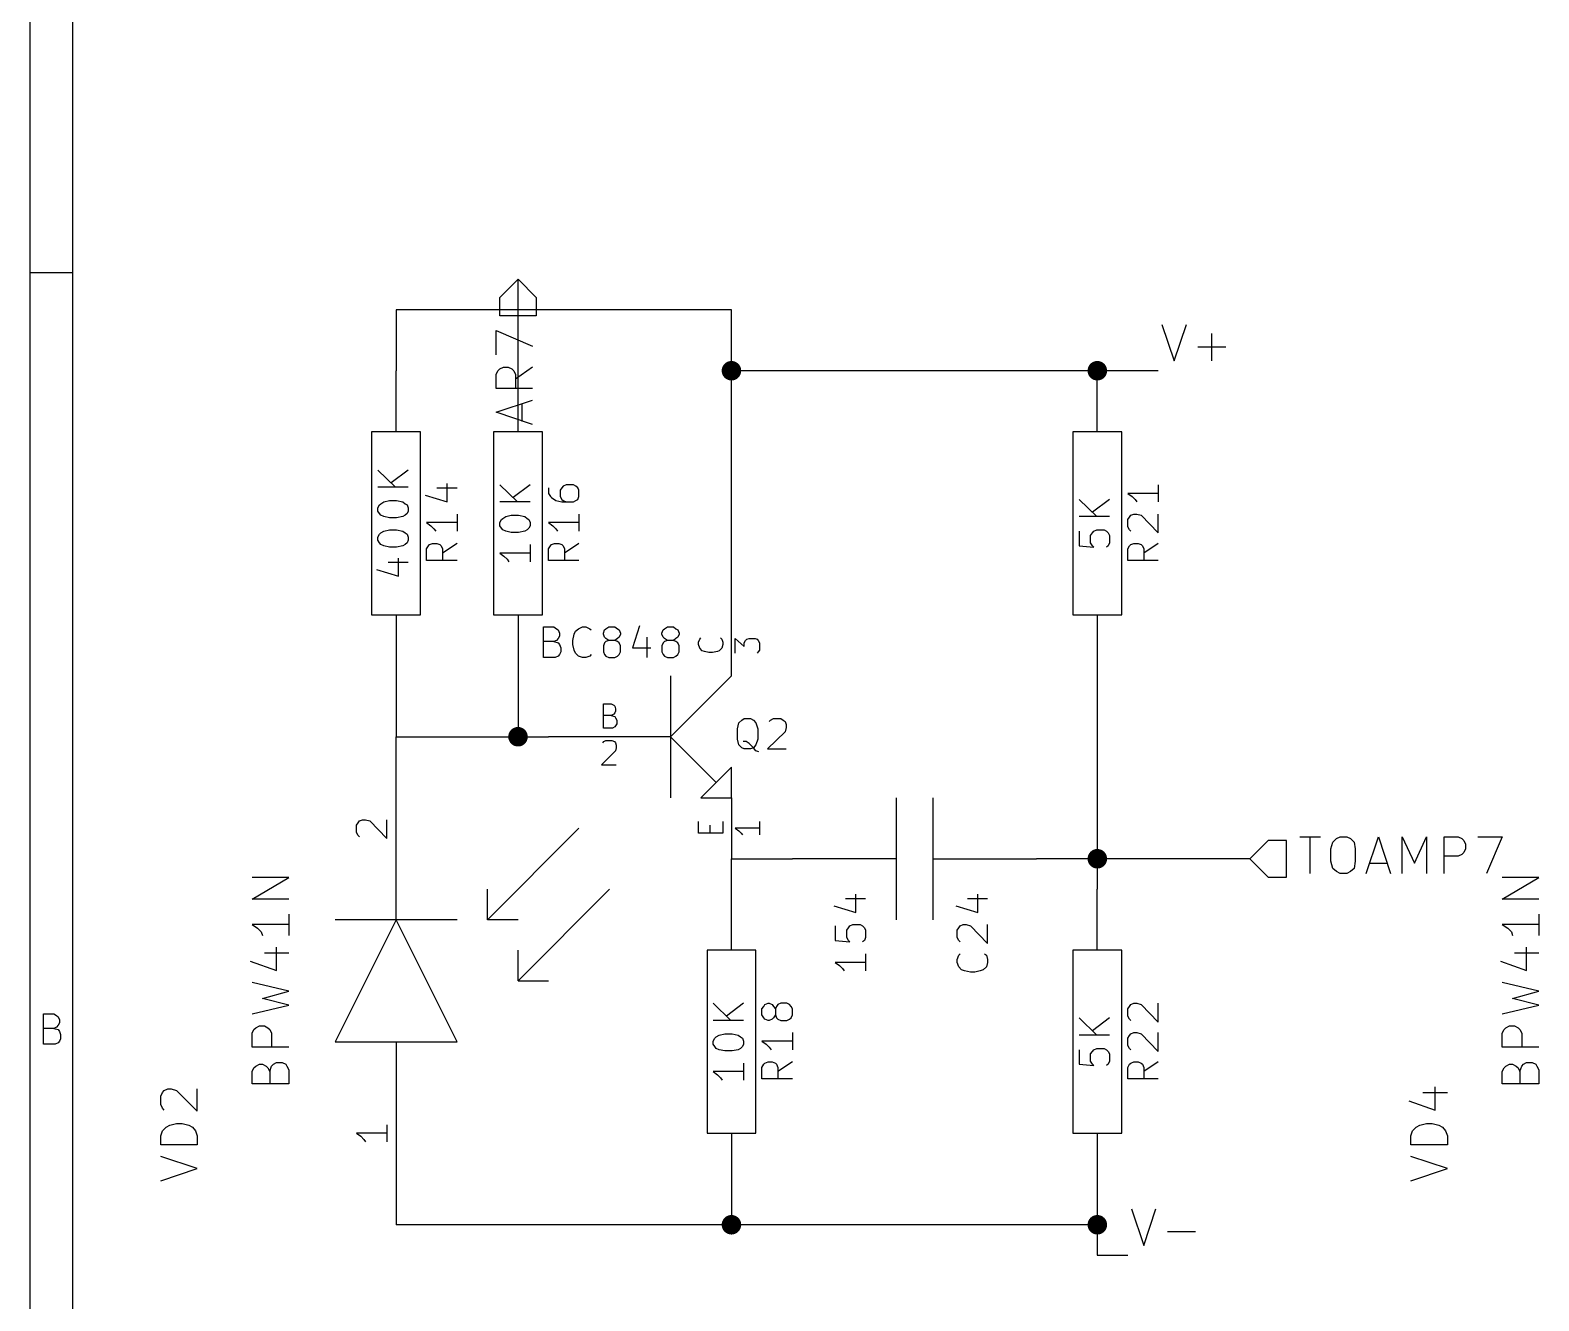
# Model space of a CAD drawing. Extents: x 4000 to 113000, y 4000 to 78670.
# Drawn here: x 4000 to 28740, y 36923 to 57753 of the extents above; entities that cross this region are included whole.
import ezdxf

# ---------------------------------------------------------------- set-up
doc = ezdxf.new("R2010")
doc.units = 0
doc.layers.add('BLACK', color=1, linetype='CONTINUOUS')

msp = doc.modelspace()

# ---------------------------------------------------------------- linework, layer by layer
at = {"layer": 'BLACK'}
for p, q in [((4000, 4000), (4000, 78670)), ((4700, 4700), (4700, 77970)), ((4000, 53780), (4700, 53780)), ((11700, 53370), (12000, 53670)), ((12000, 52170), (12000, 53670)), ((12000, 53670), (12300, 53370)), ((11700, 53070), (11700, 53370)), ((12300, 53370), (12300, 53070)), ((15500, 53170), (10000, 53170)), ((10000, 53170), (10000, 52170)), ((12300, 53070), (11700, 53070)), ((15500, 48170), (15500, 53170)), ((11640, 52430), (11640, 52830)), ((11640, 52830), (12240, 52570)), ((22560, 52930), (22760, 52330)), ((22760, 52330), (22960, 52930)), ((23380, 52330), (23380, 52780)), ((23150, 52560), (23610, 52560)), ((11700, 52200), (11760, 52230)), ((11760, 52230), (11840, 52230)), ((11840, 52230), (11900, 52200)), ((12240, 52230), (11960, 52030)), ((10000, 51170), (10000, 52170)), ((11640, 52110), (11670, 52170)), ((11640, 51880), (11640, 52110)), ((11670, 52170), (11700, 52200)), ((11900, 52200), (11930, 52170)), ((11930, 52170), (11960, 52110)), ((11960, 52110), (11960, 51880)), ((12000, 51170), (12000, 52170)), ((22500, 52170), (15500, 52170)), ((21500, 51170), (21500, 52170)), ((12240, 51880), (11640, 51880)), ((11640, 51490), (12240, 51690)), ((12240, 51290), (11640, 51490)), ((12070, 51340), (12070, 51630)), ((9600, 51170), (9600, 48170)), ((10400, 51170), (9600, 51170)), ((10400, 48170), (10400, 51170)), ((11600, 51170), (11600, 48170)), ((12400, 51170), (11600, 51170)), ((12400, 48170), (12400, 51170)), ((21100, 51170), (21100, 48170)), ((21900, 51170), (21100, 51170)), ((21900, 48170), (21900, 51170)), ((9700, 50540), (9990, 50260)), ((10200, 50540), (9920, 50330)), ((10200, 50260), (9700, 50260)), ((10670, 50250), (11000, 50250)), ((10840, 50020), (10840, 50320)), ((11700, 50300), (11990, 50020)), ((12200, 50300), (11920, 50090)), ((12500, 50250), (12500, 50160)), ((12720, 50250), (12690, 50210)), ((12740, 50280), (12720, 50250)), ((12790, 50300), (12740, 50280)), ((12910, 50300), (12790, 50300)), ((12950, 50280), (12910, 50300)), ((12980, 50250), (12950, 50280)), ((13000, 50210), (12980, 50250)), ((22500, 50300), (22500, 50020)), ((9730, 49970), (9750, 49990)), ((9750, 49990), (9800, 50020)), ((9800, 50020), (9890, 50040)), ((9890, 50040), (10010, 50040)), ((10010, 50040), (10110, 50020)), ((10110, 50020), (10150, 49990)), ((10150, 49990), (10180, 49970)), ((10480, 50130), (10840, 50020)), ((12200, 50020), (11700, 50020)), ((12500, 50160), (12530, 50110)), ((12530, 50110), (12550, 50090)), ((12550, 50090), (12620, 50040)), ((12620, 50040), (12720, 50020)), ((12690, 50210), (12690, 50110)), ((12690, 50110), (12720, 50060)), ((12720, 50060), (12740, 50040)), ((12720, 50020), (12910, 50020)), ((12740, 50040), (12790, 50020)), ((12910, 50020), (12950, 50040)), ((12950, 50040), (12980, 50060)), ((12980, 50060), (13000, 50110)), ((13000, 50110), (13000, 50210)), ((21200, 50060), (21490, 49780)), ((21700, 50060), (21420, 49850)), ((22500, 50160), (22000, 50160)), ((22000, 50160), (22070, 50110)), ((22070, 50110), (22120, 50060)), ((22120, 50060), (22150, 50020)), ((9700, 49920), (9730, 49970)), ((9700, 49870), (9700, 49920)), ((9730, 49830), (9700, 49870)), ((9750, 49800), (9730, 49830)), ((9800, 49780), (9750, 49800)), ((9890, 49760), (9800, 49780)), ((10010, 49760), (9890, 49760)), ((10110, 49780), (10010, 49760)), ((10150, 49800), (10110, 49780)), ((10180, 49830), (10150, 49800)), ((10180, 49970), (10200, 49920)), ((10200, 49870), (10180, 49830)), ((10200, 49920), (10200, 49870)), ((11000, 49820), (11000, 49540)), ((11700, 49680), (11730, 49730)), ((11730, 49730), (11750, 49750)), ((11750, 49750), (11800, 49780)), ((11800, 49780), (11890, 49800)), ((11890, 49800), (12010, 49800)), ((12010, 49800), (12110, 49780)), ((12110, 49780), (12150, 49750)), ((12150, 49750), (12180, 49730)), ((12180, 49730), (12200, 49680)), ((13000, 49820), (13000, 49540)), ((21700, 49780), (21200, 49780)), ((22000, 49730), (22030, 49770)), ((22000, 49610), (22000, 49730)), ((22030, 49770), (22050, 49800)), ((22050, 49800), (22100, 49820)), ((22100, 49820), (22150, 49820)), ((22150, 49820), (22220, 49800)), ((22220, 49800), (22500, 49510)), ((22500, 49510), (22500, 49820)), ((9700, 49440), (9730, 49490)), ((9730, 49490), (9750, 49510)), ((9750, 49510), (9800, 49540)), ((9800, 49540), (9890, 49560)), ((9890, 49560), (10010, 49560)), ((10010, 49560), (10110, 49540)), ((10110, 49540), (10150, 49510)), ((10150, 49510), (10180, 49490)), ((10180, 49490), (10200, 49440)), ((11000, 49680), (10500, 49680)), ((10500, 49680), (10570, 49630)), ((10570, 49630), (10620, 49580)), ((10620, 49580), (10650, 49540)), ((11700, 49630), (11700, 49680)), ((11730, 49590), (11700, 49630)), ((11750, 49560), (11730, 49590)), ((11800, 49540), (11750, 49560)), ((11890, 49520), (11800, 49540)), ((12010, 49520), (11890, 49520)), ((12110, 49540), (12010, 49520)), ((12150, 49560), (12110, 49540)), ((12180, 49590), (12150, 49560)), ((12200, 49630), (12180, 49590)), ((12200, 49680), (12200, 49630)), ((13000, 49680), (12500, 49680)), ((12500, 49680), (12570, 49630)), ((12570, 49630), (12620, 49580)), ((12620, 49580), (12650, 49540)), ((21200, 49540), (21200, 49300)), ((21390, 49470), (21420, 49510)), ((21420, 49510), (21440, 49540)), ((21440, 49540), (21490, 49560)), ((21490, 49560), (21610, 49560)), ((21610, 49560), (21650, 49540)), ((21650, 49540), (21680, 49510)), ((21680, 49510), (21700, 49470)), ((22030, 49560), (22000, 49610)), ((22050, 49540), (22030, 49560)), ((9700, 49390), (9700, 49440)), ((9730, 49350), (9700, 49390)), ((9750, 49320), (9730, 49350)), ((9800, 49300), (9750, 49320)), ((9890, 49280), (9800, 49300)), ((10010, 49280), (9890, 49280)), ((10110, 49300), (10010, 49280)), ((10150, 49320), (10110, 49300)), ((10180, 49350), (10150, 49320)), ((10200, 49390), (10180, 49350)), ((10200, 49440), (10200, 49390)), ((10500, 49250), (10530, 49300)), ((10500, 49060), (10500, 49250)), ((10530, 49300), (10550, 49320)), ((10550, 49320), (10600, 49340)), ((10600, 49340), (10670, 49340)), ((10670, 49340), (10720, 49320)), ((10720, 49320), (10740, 49300)), ((10740, 49300), (10760, 49250)), ((11000, 49340), (10760, 49180)), ((10760, 49250), (10760, 49060)), ((12200, 49320), (12200, 49040)), ((12500, 49250), (12530, 49300)), ((12500, 49060), (12500, 49250)), ((12530, 49300), (12550, 49320)), ((12550, 49320), (12600, 49340)), ((12600, 49340), (12670, 49340)), ((12670, 49340), (12720, 49320)), ((12720, 49320), (12740, 49300)), ((12740, 49300), (12760, 49250)), ((13000, 49340), (12760, 49180)), ((12760, 49250), (12760, 49060)), ((21200, 49300), (21440, 49280)), ((21390, 49350), (21390, 49470)), ((21420, 49300), (21390, 49350)), ((21440, 49280), (21420, 49300)), ((21680, 49300), (21650, 49280)), ((21700, 49350), (21680, 49300)), ((21700, 49470), (21700, 49350)), ((22000, 49250), (22030, 49300)), ((22000, 49060), (22000, 49250)), ((22030, 49300), (22050, 49320)), ((22050, 49320), (22100, 49340)), ((22100, 49340), (22170, 49340)), ((22170, 49340), (22220, 49320)), ((22220, 49320), (22240, 49300)), ((22240, 49300), (22260, 49250)), ((22500, 49340), (22260, 49180)), ((22260, 49250), (22260, 49060)), ((9870, 49030), (10200, 49030)), ((10040, 48800), (10040, 49100)), ((11000, 49060), (10500, 49060)), ((12200, 49180), (11700, 49180)), ((11700, 49180), (11770, 49130)), ((11770, 49130), (11820, 49080)), ((11820, 49080), (11850, 49040)), ((13000, 49060), (12500, 49060)), ((22500, 49060), (22000, 49060)), ((9680, 48910), (10040, 48800)), ((9600, 48170), (10400, 48170)), ((10000, 48170), (10000, 47170)), ((11600, 48170), (12400, 48170)), ((12000, 48170), (12000, 47170)), ((15500, 47170), (15500, 48170)), ((21100, 48170), (21900, 48170)), ((21500, 48170), (21500, 47170)), ((12420, 47470), (12420, 47970)), ((12420, 47970), (12590, 47970)), ((12590, 47970), (12630, 47940)), ((12630, 47750), (12590, 47730)), ((12630, 47940), (12660, 47920)), ((12660, 47780), (12630, 47750)), ((12660, 47920), (12680, 47870)), ((12680, 47820), (12660, 47780)), ((12680, 47870), (12680, 47820)), ((12900, 47750), (12920, 47850)), ((12900, 47680), (12900, 47750)), ((12920, 47850), (12940, 47900)), ((12940, 47900), (12990, 47940)), ((12990, 47940), (13060, 47970)), ((13060, 47970), (13110, 47970)), ((13110, 47970), (13180, 47940)), ((13180, 47940), (13200, 47920)), ((13400, 47870), (13420, 47920)), ((13400, 47850), (13400, 47870)), ((13420, 47800), (13400, 47850)), ((13420, 47920), (13440, 47940)), ((13440, 47780), (13420, 47800)), ((13440, 47940), (13490, 47970)), ((13490, 47750), (13440, 47780)), ((13490, 47750), (13440, 47730)), ((13490, 47970), (13590, 47970)), ((13590, 47750), (13490, 47750)), ((13590, 47970), (13630, 47940)), ((13630, 47780), (13590, 47750)), ((13630, 47730), (13590, 47750)), ((13630, 47940), (13660, 47920)), ((13660, 47800), (13630, 47780)), ((13660, 47920), (13680, 47870)), ((13680, 47850), (13660, 47800)), ((13680, 47870), (13680, 47850)), ((13990, 47990), (13880, 47630)), ((14110, 47800), (14110, 47470)), ((14360, 47870), (14380, 47920)), ((14360, 47850), (14360, 47870)), ((14380, 47800), (14360, 47850)), ((14380, 47920), (14400, 47940)), ((14400, 47780), (14380, 47800)), ((14400, 47940), (14450, 47970)), ((14450, 47750), (14400, 47780)), ((14450, 47750), (14400, 47730)), ((14450, 47970), (14550, 47970)), ((14550, 47750), (14450, 47750)), ((14550, 47970), (14590, 47940)), ((14590, 47780), (14550, 47750)), ((14590, 47730), (14550, 47750)), ((14590, 47940), (14620, 47920)), ((14620, 47800), (14590, 47780)), ((14620, 47920), (14640, 47870)), ((14640, 47850), (14620, 47800)), ((14640, 47870), (14640, 47850)), ((14960, 47720), (14980, 47770)), ((14980, 47770), (15000, 47790)), ((15320, 47790), (15340, 47770)), ((15340, 47770), (15360, 47720)), ((15560, 47540), (15560, 47780)), ((15560, 47780), (15710, 47650)), ((15710, 47710), (15730, 47750)), ((15730, 47750), (15750, 47770)), ((15750, 47770), (15790, 47780)), ((15790, 47780), (15890, 47780)), ((15890, 47780), (15920, 47770)), ((15920, 47770), (15940, 47750)), ((15940, 47750), (15960, 47710)), ((12590, 47730), (12420, 47730)), ((12590, 47730), (12660, 47710)), ((12660, 47710), (12680, 47680)), ((12680, 47520), (12660, 47490)), ((12680, 47680), (12700, 47630)), ((12700, 47560), (12680, 47520)), ((12700, 47630), (12700, 47560)), ((12920, 47590), (12900, 47680)), ((12940, 47540), (12920, 47590)), ((12990, 47490), (12940, 47540)), ((13200, 47520), (13180, 47490)), ((13420, 47710), (13400, 47660)), ((13400, 47660), (13400, 47560)), ((13400, 47560), (13420, 47520)), ((13440, 47730), (13420, 47710)), ((13420, 47520), (13440, 47490)), ((13660, 47710), (13630, 47730)), ((13630, 47490), (13660, 47520)), ((13680, 47660), (13660, 47710)), ((13660, 47520), (13680, 47560)), ((13680, 47560), (13680, 47660)), ((13880, 47630), (14180, 47630)), ((14380, 47710), (14360, 47660)), ((14360, 47660), (14360, 47560)), ((14360, 47560), (14380, 47520)), ((14400, 47730), (14380, 47710)), ((14380, 47520), (14400, 47490)), ((14620, 47710), (14590, 47730)), ((14590, 47490), (14620, 47520)), ((14640, 47660), (14620, 47710)), ((14620, 47520), (14640, 47560)), ((14640, 47560), (14640, 47660)), ((14960, 47680), (14960, 47720)), ((14980, 47620), (14960, 47680)), ((15020, 47580), (14980, 47620)), ((15060, 47570), (15020, 47580)), ((15130, 47550), (15060, 47570)), ((15190, 47550), (15130, 47550)), ((15270, 47570), (15190, 47550)), ((15300, 47580), (15270, 47570)), ((15340, 47620), (15300, 47580)), ((15360, 47680), (15340, 47620)), ((15360, 47720), (15360, 47680)), ((15710, 47650), (15710, 47710)), ((15940, 47560), (15920, 47540)), ((15960, 47590), (15940, 47560)), ((15960, 47710), (15960, 47590)), ((12610, 47470), (12420, 47470)), ((12660, 47490), (12610, 47470)), ((13060, 47470), (12990, 47490)), ((13110, 47470), (13060, 47470)), ((13180, 47490), (13110, 47470)), ((13440, 47490), (13490, 47470)), ((13490, 47470), (13590, 47470)), ((13590, 47470), (13630, 47490)), ((14400, 47490), (14450, 47470)), ((14450, 47470), (14550, 47470)), ((14550, 47470), (14590, 47490)), ((10000, 47170), (10000, 46170)), ((12000, 47170), (12000, 46170)), ((14500, 46170), (15500, 47170)), ((14500, 47170), (14500, 45170)), ((21500, 47170), (21500, 43670)), ((13400, 46310), (13400, 46710)), ((13400, 46710), (13530, 46710)), ((13530, 46520), (13400, 46520)), ((13530, 46710), (13570, 46690)), ((13570, 46540), (13530, 46520)), ((13530, 46520), (13590, 46500)), ((13570, 46690), (13590, 46670)), ((13590, 46560), (13570, 46540)), ((13590, 46670), (13600, 46630)), ((13600, 46590), (13590, 46560)), ((13600, 46630), (13600, 46590)), ((13550, 46310), (13400, 46310)), ((13590, 46330), (13550, 46310)), ((13590, 46500), (13600, 46480)), ((13600, 46350), (13590, 46330)), ((13600, 46480), (13620, 46440)), ((13620, 46380), (13600, 46350)), ((13620, 46440), (13620, 46380)), ((15600, 46300), (15620, 46400)), ((15600, 46130), (15600, 46300)), ((15620, 46400), (15670, 46440)), ((15670, 46440), (15710, 46470)), ((15710, 46470), (15810, 46470)), ((15810, 46470), (15860, 46440)), ((15860, 46440), (15900, 46400)), ((15900, 46400), (15930, 46300)), ((15930, 46300), (15930, 46130)), ((16120, 46420), (16140, 46440)), ((16140, 46440), (16190, 46470)), ((16190, 46470), (16310, 46470)), ((16310, 46470), (16350, 46440)), ((16350, 46440), (16380, 46420)), ((16380, 46420), (16400, 46370)), ((16400, 46320), (16380, 46250)), ((16400, 46370), (16400, 46320)), ((10000, 46170), (12500, 46170)), ((10000, 43170), (10000, 46170)), ((14500, 46170), (12500, 46170)), ((13390, 46070), (13410, 46090)), ((13410, 46090), (13440, 46110)), ((13440, 46110), (13540, 46110)), ((13540, 46110), (13580, 46090)), ((13580, 46090), (13600, 46070)), ((13600, 46070), (13610, 46030)), ((13610, 46030), (13610, 45990)), ((14500, 46170), (15250, 45420)), ((15620, 46040), (15600, 46130)), ((15670, 45990), (15620, 46040)), ((15740, 46090), (15690, 46090)), ((15790, 46060), (15740, 46090)), ((15860, 45990), (15790, 46060)), ((15900, 46040), (15860, 45990)), ((15930, 46130), (15900, 46040)), ((16380, 46250), (16090, 45970)), ((13600, 45940), (13370, 45710)), ((13610, 45990), (13600, 45940)), ((15710, 45970), (15670, 45990)), ((15810, 45970), (15710, 45970)), ((15860, 45990), (15810, 45970)), ((15900, 45940), (15860, 45990)), ((15950, 45920), (15900, 45940)), ((16090, 45970), (16400, 45970)), ((13370, 45710), (13610, 45710)), ((15500, 45670), (15000, 45170)), ((15500, 45170), (15500, 45670)), ((15000, 45170), (15500, 45170)), ((15500, 45170), (15500, 44170)), ((18200, 45170), (18200, 43170)), ((18800, 45170), (18800, 43170)), ((9380, 44760), (9400, 44790)), ((9400, 44790), (9450, 44810)), ((9450, 44810), (9500, 44810)), ((9500, 44810), (9570, 44790)), ((9570, 44790), (9850, 44500)), ((9850, 44500), (9850, 44810)), ((14960, 44590), (14960, 44780)), ((15360, 44780), (15360, 44590)), ((15960, 44780), (15960, 44560)), ((9350, 44720), (9380, 44760)), ((9350, 44600), (9350, 44720)), ((9380, 44550), (9350, 44600)), ((9400, 44530), (9380, 44550)), ((13000, 44670), (11500, 43170)), ((15360, 44590), (14960, 44590)), ((15150, 44590), (15150, 44720)), ((15960, 44670), (15560, 44670)), ((15560, 44670), (15620, 44630)), ((15620, 44630), (15660, 44590)), ((15660, 44590), (15680, 44560)), ((24300, 44470), (24000, 44170)), ((24600, 44470), (24300, 44470)), ((24600, 43870), (24600, 44470)), ((24820, 44530), (25160, 44530)), ((24990, 43930), (24990, 44530)), ((25330, 44330), (25360, 44440)), ((25330, 44130), (25330, 44330)), ((25360, 44440), (25420, 44500)), ((25420, 44500), (25480, 44530)), ((25480, 44530), (25590, 44530)), ((25590, 44530), (25650, 44500)), ((25650, 44500), (25710, 44440)), ((25710, 44440), (25730, 44330)), ((25730, 44330), (25730, 44130)), ((25910, 43930), (26110, 44530)), ((26110, 44530), (26310, 43930)), ((26500, 43930), (26500, 44530)), ((26500, 44530), (26700, 44100)), ((26700, 44100), (26900, 44530)), ((26900, 44530), (26900, 43930)), ((27190, 43930), (27190, 44530)), ((27190, 44530), (27420, 44530)), ((27420, 44530), (27480, 44500)), ((27480, 44500), (27510, 44470)), ((27510, 44470), (27540, 44410)), ((27540, 44330), (27510, 44270)), ((27540, 44410), (27540, 44330)), ((27740, 44530), (28140, 44530)), ((28140, 44530), (27880, 43930)), ((15500, 43670), (15500, 44170)), ((15500, 44170), (16500, 44170)), ((18200, 44170), (16500, 44170)), ((18800, 44170), (20500, 44170)), ((24000, 44170), (20500, 44170)), ((24000, 44170), (24300, 43870)), ((25360, 44010), (25330, 44130)), ((25730, 44130), (25710, 44010)), ((25960, 44100), (26250, 44100)), ((27420, 44210), (27190, 44210)), ((27480, 44240), (27420, 44210)), ((27510, 44270), (27480, 44240)), ((7640, 43510), (8240, 43860)), ((8240, 43860), (7640, 43860)), ((24300, 43870), (24600, 43870)), ((25420, 43960), (25360, 44010)), ((25480, 43930), (25420, 43960)), ((25590, 43930), (25480, 43930)), ((25650, 43960), (25590, 43930)), ((25710, 44010), (25650, 43960)), ((28140, 43510), (28740, 43860)), ((28740, 43860), (28140, 43860)), ((11500, 43170), (11500, 43670)), ((13500, 43670), (12000, 42170)), ((15500, 42670), (15500, 43670)), ((17540, 43290), (17540, 43590)), ((19540, 43290), (19540, 43590)), ((21500, 42670), (21500, 43670)), ((8240, 43510), (7640, 43510)), ((17180, 43400), (17540, 43290)), ((17370, 43520), (17700, 43520)), ((19180, 43400), (19540, 43290)), ((19370, 43520), (19700, 43520)), ((28740, 43510), (28140, 43510)), ((8240, 43090), (7640, 43090)), ((7640, 43090), (7730, 43030)), ((8240, 43260), (8240, 42910)), ((11000, 43170), (9000, 43170)), ((10000, 43170), (9000, 41170)), ((11000, 41170), (10000, 43170)), ((12000, 43170), (11500, 43170)), ((17200, 43070), (17200, 42830)), ((17420, 43040), (17440, 43070)), ((17440, 43070), (17490, 43090)), ((17490, 43090), (17610, 43090)), ((17610, 43090), (17650, 43070)), ((17650, 43070), (17680, 43040)), ((19230, 43040), (19250, 43070)), ((19250, 43070), (19300, 43090)), ((19300, 43090), (19350, 43090)), ((19350, 43090), (19420, 43070)), ((19420, 43070), (19700, 42780)), ((19700, 42780), (19700, 43090)), ((28740, 43090), (28140, 43090)), ((28140, 43090), (28230, 43030)), ((28740, 43260), (28740, 42910)), ((7730, 43030), (7790, 42970)), ((7790, 42970), (7810, 42910)), ((17200, 42830), (17440, 42810)), ((17390, 43000), (17420, 43040)), ((17390, 42880), (17390, 43000)), ((17420, 42830), (17390, 42880)), ((17440, 42810), (17420, 42830)), ((17680, 42830), (17650, 42810)), ((17680, 43040), (17700, 43000)), ((17700, 42880), (17680, 42830)), ((17700, 43000), (17700, 42880)), ((19200, 43000), (19230, 43040)), ((19200, 42880), (19200, 43000)), ((19230, 42830), (19200, 42880)), ((19250, 42810), (19230, 42830)), ((28230, 43030), (28290, 42970)), ((28290, 42970), (28310, 42910)), ((7840, 42630), (8240, 42630)), ((8040, 42340), (8040, 42720)), ((12000, 42170), (12000, 42670)), ((15100, 42670), (15100, 39670)), ((15900, 42670), (15100, 42670)), ((15900, 39670), (15900, 42670)), ((17700, 42610), (17700, 42330)), ((19200, 42520), (19230, 42590)), ((19230, 42590), (19250, 42610)), ((19650, 42610), (19680, 42590)), ((19680, 42590), (19700, 42520)), ((21100, 42670), (21100, 39670)), ((21900, 42670), (21100, 42670)), ((21900, 39670), (21900, 42670)), ((28340, 42630), (28740, 42630)), ((28540, 42340), (28540, 42720)), ((7610, 42490), (8040, 42340)), ((17700, 42470), (17200, 42470)), ((17200, 42470), (17270, 42420)), ((17270, 42420), (17320, 42370)), ((17320, 42370), (17350, 42330)), ((19200, 42470), (19200, 42520)), ((19230, 42400), (19200, 42470)), ((19270, 42350), (19230, 42400)), ((19320, 42330), (19270, 42350)), ((19420, 42310), (19320, 42330)), ((19490, 42310), (19420, 42310)), ((19580, 42330), (19490, 42310)), ((19630, 42350), (19580, 42330)), ((19680, 42400), (19630, 42350)), ((19700, 42470), (19680, 42400)), ((19700, 42520), (19700, 42470)), ((28110, 42490), (28540, 42340)), ((8240, 42000), (7640, 42140)), ((12000, 42170), (12500, 42170)), ((28740, 42000), (28140, 42140)), ((7810, 41880), (8240, 42000)), ((8240, 41770), (7810, 41880)), ((28310, 41880), (28740, 42000)), ((28740, 41770), (28310, 41880)), ((4220, 41130), (4220, 41630)), ((4220, 41630), (4390, 41630)), ((4390, 41630), (4430, 41600)), ((4430, 41600), (4460, 41580)), ((4460, 41580), (4480, 41530)), ((7640, 41630), (8240, 41770)), ((15200, 41800), (15490, 41520)), ((15700, 41800), (15420, 41590)), ((16000, 41710), (16030, 41750)), ((16000, 41610), (16000, 41710)), ((16030, 41560), (16000, 41610)), ((16030, 41750), (16050, 41780)), ((16050, 41780), (16100, 41800)), ((16100, 41800), (16120, 41800)), ((16120, 41800), (16170, 41780)), ((16170, 41780), (16190, 41750)), ((16190, 41750), (16220, 41710)), ((16220, 41610), (16190, 41560)), ((16240, 41750), (16220, 41710)), ((16220, 41710), (16220, 41610)), ((16220, 41610), (16240, 41560)), ((16260, 41780), (16240, 41750)), ((16310, 41800), (16260, 41780)), ((16410, 41800), (16310, 41800)), ((16450, 41780), (16410, 41800)), ((16480, 41750), (16450, 41780)), ((16500, 41710), (16480, 41750)), ((16480, 41560), (16500, 41610)), ((16500, 41610), (16500, 41710)), ((22000, 41710), (22030, 41750)), ((22000, 41590), (22000, 41710)), ((22030, 41540), (22000, 41590)), ((22030, 41750), (22050, 41780)), ((22050, 41780), (22100, 41800)), ((22100, 41800), (22150, 41800)), ((22150, 41800), (22220, 41780)), ((22220, 41780), (22500, 41490)), ((22500, 41490), (22500, 41800)), ((28140, 41630), (28740, 41770)), ((4390, 41390), (4220, 41390)), ((4430, 41410), (4390, 41390)), ((4390, 41390), (4460, 41370)), ((4460, 41440), (4430, 41410)), ((4480, 41480), (4460, 41440)), ((4460, 41370), (4480, 41340)), ((4480, 41530), (4480, 41480)), ((4480, 41340), (4500, 41290)), ((7640, 41310), (7670, 41370)), ((7670, 41370), (7700, 41400)), ((7700, 41400), (7760, 41430)), ((7760, 41430), (7840, 41430)), ((7840, 41430), (7900, 41400)), ((7900, 41400), (7930, 41370)), ((7930, 41370), (7960, 41310)), ((15700, 41520), (15200, 41520)), ((16050, 41540), (16030, 41560)), ((16100, 41520), (16050, 41540)), ((16120, 41520), (16100, 41520)), ((16170, 41540), (16120, 41520)), ((16190, 41560), (16170, 41540)), ((16240, 41560), (16260, 41540)), ((16260, 41540), (16310, 41520)), ((16310, 41520), (16410, 41520)), ((16410, 41520), (16450, 41540)), ((16450, 41540), (16480, 41560)), ((16500, 41320), (16500, 41040)), ((21200, 41560), (21490, 41280)), ((21700, 41560), (21420, 41350)), ((22050, 41520), (22030, 41540)), ((22050, 41300), (22100, 41320)), ((22100, 41320), (22150, 41320)), ((22150, 41320), (22220, 41300)), ((22500, 41010), (22500, 41320)), ((28140, 41310), (28170, 41370)), ((28170, 41370), (28200, 41400)), ((28200, 41400), (28260, 41430)), ((28260, 41430), (28340, 41430)), ((28340, 41430), (28400, 41400)), ((28400, 41400), (28430, 41370)), ((28430, 41370), (28460, 41310)), ((4410, 41130), (4220, 41130)), ((4460, 41150), (4410, 41130)), ((4480, 41180), (4460, 41150)), ((4500, 41220), (4480, 41180)), ((4500, 41290), (4500, 41220)), ((7640, 41080), (7640, 41310)), ((8240, 41080), (7640, 41080)), ((7960, 41310), (7960, 41080)), ((9000, 41170), (10500, 41170)), ((10000, 41170), (10000, 38170)), ((10500, 41170), (11000, 41170)), ((15200, 41180), (15230, 41230)), ((15200, 41130), (15200, 41180)), ((15230, 41090), (15200, 41130)), ((15230, 41230), (15250, 41250)), ((15250, 41060), (15230, 41090)), ((15250, 41250), (15300, 41280)), ((15300, 41280), (15390, 41300)), ((15390, 41300), (15510, 41300)), ((15510, 41300), (15610, 41280)), ((15610, 41280), (15650, 41250)), ((15650, 41250), (15680, 41230)), ((15680, 41090), (15650, 41060)), ((15680, 41230), (15700, 41180)), ((15700, 41130), (15680, 41090)), ((15700, 41180), (15700, 41130)), ((16500, 41180), (16000, 41180)), ((16000, 41180), (16070, 41130)), ((16070, 41130), (16120, 41080)), ((16120, 41080), (16150, 41040)), ((21700, 41280), (21200, 41280)), ((22000, 41230), (22030, 41270)), ((22000, 41110), (22000, 41230)), ((22030, 41060), (22000, 41110)), ((22030, 41270), (22050, 41300)), ((22220, 41300), (22500, 41010)), ((28140, 41080), (28140, 41310)), ((28740, 41080), (28140, 41080)), ((28460, 41310), (28460, 41080)), ((7990, 40800), (8040, 40830)), ((8040, 40830), (8130, 40830)), ((8130, 40830), (8190, 40800)), ((15300, 41040), (15250, 41060)), ((15390, 41020), (15300, 41040)), ((15510, 41020), (15390, 41020)), ((15610, 41040), (15510, 41020)), ((15650, 41060), (15610, 41040)), ((16050, 40820), (16100, 40840)), ((16100, 40840), (16170, 40840)), ((16170, 40840), (16220, 40820)), ((16500, 40840), (16260, 40680)), ((21200, 41040), (21200, 40800)), ((21390, 40970), (21420, 41010)), ((21390, 40850), (21390, 40970)), ((21420, 40800), (21390, 40850)), ((21420, 41010), (21440, 41040)), ((21440, 41040), (21490, 41060)), ((21490, 41060), (21610, 41060)), ((21610, 41060), (21650, 41040)), ((21650, 41040), (21680, 41010)), ((21680, 41010), (21700, 40970)), ((21700, 40850), (21680, 40800)), ((21700, 40970), (21700, 40850)), ((22050, 41040), (22030, 41060)), ((22050, 40820), (22100, 40840)), ((22100, 40840), (22170, 40840)), ((22170, 40840), (22220, 40820)), ((22500, 40840), (22260, 40680)), ((28490, 40800), (28540, 40830)), ((28540, 40830), (28630, 40830)), ((28630, 40830), (28690, 40800)), ((7640, 40680), (7670, 40740)), ((7640, 40480), (7640, 40680)), ((7670, 40740), (7700, 40770)), ((7700, 40770), (7760, 40800)), ((7760, 40800), (7810, 40800)), ((7810, 40800), (7870, 40770)), ((7870, 40770), (7900, 40740)), ((7900, 40740), (7930, 40680)), ((7930, 40680), (7960, 40770)), ((7930, 40680), (7930, 40480)), ((7960, 40770), (7990, 40800)), ((8190, 40800), (8210, 40770)), ((8210, 40770), (8240, 40710)), ((8240, 40710), (8240, 40480)), ((15700, 40680), (15200, 40680)), ((15200, 40680), (15270, 40630)), ((15270, 40630), (15320, 40580)), ((15320, 40580), (15350, 40540)), ((15700, 40820), (15700, 40540)), ((16000, 40750), (16030, 40800)), ((16000, 40560), (16000, 40750)), ((16030, 40800), (16050, 40820)), ((16220, 40820), (16240, 40800)), ((16240, 40800), (16260, 40750)), ((16260, 40750), (16260, 40560)), ((21200, 40800), (21440, 40780)), ((21440, 40780), (21420, 40800)), ((21680, 40800), (21650, 40780)), ((22000, 40750), (22030, 40800)), ((22000, 40560), (22000, 40750)), ((22030, 40800), (22050, 40820)), ((22220, 40820), (22240, 40800)), ((22240, 40800), (22260, 40750)), ((22260, 40750), (22260, 40560)), ((28140, 40680), (28170, 40740)), ((28140, 40480), (28140, 40680)), ((28170, 40740), (28200, 40770)), ((28200, 40770), (28260, 40800)), ((28260, 40800), (28310, 40800)), ((28310, 40800), (28370, 40770)), ((28370, 40770), (28400, 40740)), ((28400, 40740), (28430, 40680)), ((28430, 40680), (28460, 40770)), ((28430, 40680), (28430, 40480)), ((28460, 40770), (28490, 40800)), ((28690, 40800), (28710, 40770)), ((28710, 40770), (28740, 40710)), ((28740, 40710), (28740, 40480)), ((6140, 40280), (6170, 40340)), ((6170, 40340), (6200, 40370)), ((6200, 40370), (6260, 40400)), ((6260, 40400), (6310, 40400)), ((6310, 40400), (6400, 40370)), ((6400, 40370), (6740, 40030)), ((6740, 40030), (6740, 40400)), ((8240, 40480), (7640, 40480)), ((16500, 40560), (16000, 40560)), ((22500, 40560), (22000, 40560)), ((26840, 40340), (27240, 40340)), ((27040, 40050), (27040, 40430)), ((28740, 40480), (28140, 40480)), ((6140, 40140), (6140, 40280)), ((6170, 40080), (6140, 40140)), ((6200, 40050), (6170, 40080)), ((26610, 40200), (27040, 40050)), ((6140, 39630), (6170, 39710)), ((6140, 39480), (6140, 39630)), ((6170, 39710), (6230, 39770)), ((6230, 39770), (6290, 39800)), ((6290, 39800), (6400, 39830)), ((6400, 39830), (6490, 39830)), ((6490, 39830), (6600, 39800)), ((6600, 39800), (6660, 39770)), ((6660, 39770), (6710, 39710)), ((6710, 39710), (6740, 39630)), ((6740, 39630), (6740, 39480)), ((9850, 39670), (9350, 39670)), ((9350, 39670), (9420, 39620)), ((9420, 39620), (9470, 39570)), ((9850, 39810), (9850, 39530)), ((15100, 39670), (15900, 39670)), ((15500, 39670), (15500, 38670)), ((21100, 39670), (21900, 39670)), ((21500, 39670), (21500, 38670)), ((26640, 39630), (26670, 39710)), ((26640, 39480), (26640, 39630)), ((26670, 39710), (26730, 39770)), ((26730, 39770), (26790, 39800)), ((26790, 39800), (26900, 39830)), ((26900, 39830), (26990, 39830)), ((26990, 39830), (27100, 39800)), ((27100, 39800), (27160, 39770)), ((27160, 39770), (27210, 39710)), ((27210, 39710), (27240, 39630)), ((27240, 39630), (27240, 39480)), ((6740, 39480), (6140, 39480)), ((9470, 39570), (9500, 39530)), ((27240, 39480), (26640, 39480)), ((6740, 39090), (6140, 39290)), ((6140, 38890), (6740, 39090)), ((27240, 39090), (26640, 39290)), ((26640, 38890), (27240, 39090)), ((15500, 38670), (15500, 38170)), ((21500, 38670), (21500, 37670)), ((22060, 38430), (22260, 37830)), ((22260, 37830), (22460, 38430)), ((21500, 38170), (10000, 38170)), ((22650, 38060), (23110, 38060)), ((21500, 37670), (22000, 37670))]:
    msp.add_line(p, q, dxfattribs=at)
at = {"layer": 'BLACK', "const_width": 160}
for points in [[(15420, 52170, 1), (15580, 52170, 1)], [(21420, 52170, 1), (21580, 52170, 1)], [(11920, 46170, 1), (12080, 46170, 1)], [(21420, 44170, 1), (21580, 44170, 1)], [(15420, 38170, 1), (15580, 38170, 1)], [(21420, 38170, 1), (21580, 38170, 1)]]:
    msp.add_lwpolyline(points, format="xyb", close=True, dxfattribs=at)

doc.saveas('drawing.dxf')
